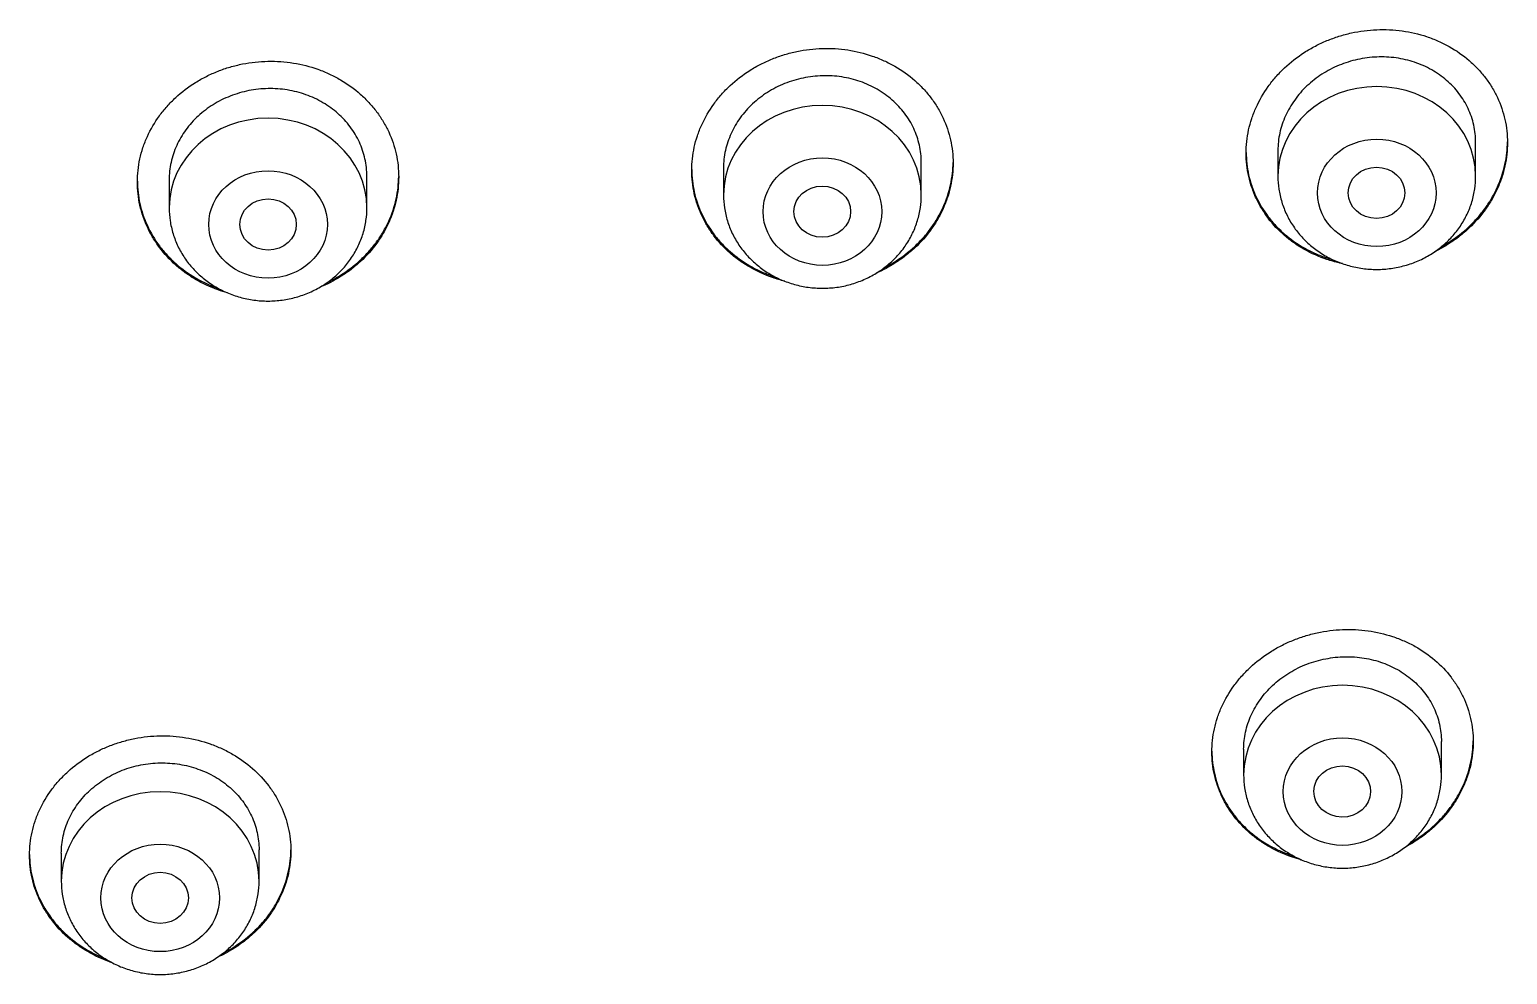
# Model space of a CAD drawing. Header units: millimetres. Extents: x 976 to 9349, y -1578 to 2211.
# Drawn here: x 2939.55 to 2941.642, y 1368.739 to 1370.078 of the extents above; entities that cross this region are included whole.
import ezdxf

# ---------------------------------------------------------------- set-up
doc = ezdxf.new("R2010")
doc.units = ezdxf.units.MM
doc.layers.add('Wbudowane', color=175, linetype='Continuous')

# ---------------------------------------------------------------- blocks, each defined once
blk = doc.blocks.new('Z$W@#21058')
for p, q in [((23.55, 137.8194), (23.55, 137.867)), ((23.27, 137.856), (23.27, 137.8194)), ((22.485, 137.8312), (22.485, 137.7928)), ((22.765, 137.7928), (22.765, 137.8386)), ((21.7, 137.8194), (21.7, 137.7746)), ((21.98, 137.7746), (21.98, 137.8192)), ((23.5015, 136.9712), (23.5015, 137.0184)), ((23.2215, 137.0076), (23.2215, 136.9712)), ((21.8273, 136.8205), (21.8273, 136.865)), ((21.5473, 136.8605), (21.5473, 136.8205))]:
    blk.add_line(p, q)
for centre in [(23.41, 137.8194), (22.625, 137.7928), (21.84, 137.7746), (23.3615, 136.9712), (21.6873, 136.8205)]:
    blk.add_ellipse(centre, major_axis=(-0.14, 0), ratio=0.906308, start_param=3.141598, end_param=6.283185)
for centre, major_axis, ratio in [((23.41, 137.7957), (-0.084, 0), 0.906308), ((21.84, 137.7509), (-0.084, 0), 0.906308), ((22.625, 137.7691), (-0.084, 0), 0.906308), ((23.4096, 137.7957), (-0.0402, 0), 0.902281), ((22.6248, 137.7691), (-0.0401, 0), 0.904923), ((21.84, 137.7509), (-0.04, 0), 0.906198), ((23.3615, 136.9475), (-0.084, 0), 0.906308), ((23.3611, 136.9476), (-0.0402, 0.0005), 0.902582), ((21.6873, 136.7969), (-0.084, 0), 0.906308), ((21.6873, 136.7969), (-0.04, 0), 0.906246)]:
    blk.add_ellipse(centre, major_axis=major_axis, ratio=ratio)
for points, knots in [([(23.225, 137.8519), (23.225, 137.863), (23.2262, 137.8739), (23.2297, 137.8902), (23.2312, 137.8956), (23.2348, 137.9062), (23.2368, 137.9116), (23.2438, 137.9271), (23.2495, 137.9369), (23.2596, 137.951), (23.2633, 137.9556), (23.271, 137.9644), (23.2751, 137.9687), (23.2879, 137.9808), (23.2972, 137.9881), (23.3124, 137.9978), (23.3177, 138.0009), (23.3283, 138.0065), (23.3392, 138.0115), (23.3506, 138.0157), (23.3621, 138.0193), (23.3681, 138.0209), (23.3859, 138.0248), (23.3979, 138.0264), (23.416, 138.0271), (23.422, 138.0271), (23.4341, 138.0265), (23.4401, 138.0259), (23.4579, 138.0235), (23.4694, 138.0208), (23.4862, 138.0152), (23.4917, 138.013), (23.5024, 138.0083), (23.5076, 138.0057), (23.5226, 137.9973), (23.532, 137.9907), (23.5449, 137.9796), (23.549, 137.9757), (23.5567, 137.9675), (23.5639, 137.9591), (23.5701, 137.9499), (23.5759, 137.9405), (23.5785, 137.9356), (23.5855, 137.9206), (23.589, 137.9103), (23.5926, 137.8943), (23.5935, 137.8889), (23.5947, 137.8779), (23.595, 137.8724), (23.595, 137.8559), (23.5938, 137.845), (23.5903, 137.8286), (23.5888, 137.8231), (23.5853, 137.8124), (23.5812, 137.802), (23.576, 137.7918), (23.5703, 137.7819), (23.5672, 137.777), (23.557, 137.7628), (23.5493, 137.7541), (23.5365, 137.7419), (23.532, 137.7381), (23.5226, 137.7307), (23.5177, 137.7272), (23.506, 137.7196), (23.4991, 137.7157), (23.492, 137.7122)], [0, 0, 0, 0, 0.046161, 0.046161, 0.069242, 0.069242, 0.092323, 0.092323, 0.138484, 0.138484, 0.161565, 0.161565, 0.184646, 0.184646, 0.230807, 0.230807, 0.253888, 0.253888, 0.276968, 0.300049, 0.300049, 0.32313, 0.32313, 0.369291, 0.369291, 0.392372, 0.392372, 0.415453, 0.415453, 0.461614, 0.461614, 0.484695, 0.484695, 0.507776, 0.507776, 0.553937, 0.553937, 0.577018, 0.577018, 0.600098, 0.623179, 0.623179, 0.64626, 0.64626, 0.692421, 0.692421, 0.715502, 0.715502, 0.738583, 0.738583, 0.784744, 0.784744, 0.807825, 0.807825, 0.830905, 0.853986, 0.853986, 0.877067, 0.877067, 0.923228, 0.923228, 0.946309, 0.946309, 0.96939, 0.96939, 1, 1, 1, 1]), ([(22.44, 137.8275), (22.44, 137.8386), (22.4412, 137.8495), (22.4447, 137.8657), (22.4462, 137.8711), (22.4497, 137.8817), (22.4518, 137.887), (22.4588, 137.9024), (22.4645, 137.9122), (22.4746, 137.9262), (22.4782, 137.9307), (22.4859, 137.9395), (22.49, 137.9436), (22.5028, 137.9556), (22.5121, 137.9628), (22.5273, 137.9724), (22.5326, 137.9754), (22.5432, 137.9808), (22.5541, 137.9858), (22.5655, 137.9898), (22.5771, 137.9933), (22.583, 137.9948), (22.6009, 137.9985), (22.6129, 137.9999), (22.6309, 138.0004), (22.637, 138.0004), (22.6491, 137.9996), (22.6551, 137.999), (22.6729, 137.9963), (22.6844, 137.9934), (22.7012, 137.9876), (22.7068, 137.9854), (22.7175, 137.9805), (22.7227, 137.9779), (22.7377, 137.9692), (22.747, 137.9626), (22.76, 137.9512), (22.7641, 137.9472), (22.7718, 137.939), (22.7789, 137.9304), (22.7852, 137.9212), (22.7909, 137.9117), (22.7935, 137.9067), (22.8005, 137.8917), (22.804, 137.8813), (22.8076, 137.8653), (22.8085, 137.8599), (22.8097, 137.8489), (22.81, 137.8434), (22.81, 137.827), (22.8088, 137.8161), (22.8053, 137.7997), (22.8038, 137.7943), (22.8003, 137.7837), (22.7962, 137.7732), (22.7911, 137.7632), (22.7854, 137.7534), (22.7822, 137.7485), (22.7721, 137.7345), (22.7644, 137.7258), (22.7516, 137.7138), (22.7471, 137.71), (22.7377, 137.7027), (22.7328, 137.6993), (22.7195, 137.6909), (22.7109, 137.6862), (22.7018, 137.6822)], [0, 0, 0, 0, 0.0458244, 0.0458244, 0.0687367, 0.0687367, 0.0916489, 0.0916489, 0.1374733, 0.1374733, 0.1603856, 0.1603856, 0.1832978, 0.1832978, 0.2291222, 0.2291222, 0.2520344, 0.2520344, 0.2749467, 0.2978589, 0.2978589, 0.3207711, 0.3207711, 0.3665955, 0.3665955, 0.3895078, 0.3895078, 0.41242, 0.41242, 0.4582444, 0.4582444, 0.4811567, 0.4811567, 0.5040689, 0.5040689, 0.5498933, 0.5498933, 0.5728055, 0.5728055, 0.5957178, 0.61863, 0.61863, 0.6415422, 0.6415422, 0.6873666, 0.6873666, 0.7102789, 0.7102789, 0.7331911, 0.7331911, 0.7790155, 0.7790155, 0.8019278, 0.8019278, 0.82484, 0.8477522, 0.8477522, 0.8706644, 0.8706644, 0.9164889, 0.9164889, 0.9394011, 0.9394011, 0.9623133, 0.9623133, 1, 1, 1, 1]), ([(21.655, 137.8111), (21.655, 137.8222), (21.6562, 137.8331), (21.6597, 137.8492), (21.6612, 137.8546), (21.6647, 137.8652), (21.6668, 137.8704), (21.6738, 137.8858), (21.6794, 137.8955), (21.6895, 137.9094), (21.6931, 137.9139), (21.7009, 137.9226), (21.705, 137.9267), (21.7178, 137.9386), (21.7271, 137.9457), (21.7423, 137.9551), (21.7475, 137.9581), (21.7582, 137.9634), (21.7691, 137.9683), (21.7804, 137.9722), (21.792, 137.9756), (21.7979, 137.9771), (21.8158, 137.9806), (21.8278, 137.9819), (21.8459, 137.9823), (21.852, 137.9821), (21.8641, 137.9813), (21.8701, 137.9806), (21.8879, 137.9777), (21.8995, 137.9747), (21.9163, 137.9688), (21.9218, 137.9665), (21.9325, 137.9615), (21.9377, 137.9588), (21.9527, 137.95), (21.9621, 137.9432), (21.975, 137.9317), (21.9791, 137.9277), (21.9868, 137.9194), (21.994, 137.9108), (22.0002, 137.9015), (22.0059, 137.8919), (22.0086, 137.887), (22.0155, 137.8718), (22.019, 137.8615), (22.0226, 137.8454), (22.0235, 137.84), (22.0247, 137.829), (22.025, 137.8235), (22.025, 137.8071), (22.0238, 137.7962), (22.0203, 137.7799), (22.0188, 137.7745), (22.0153, 137.7639), (22.0112, 137.7535), (22.0061, 137.7435), (22.0004, 137.7337), (21.9972, 137.7289), (21.9871, 137.7149), (21.9794, 137.7064), (21.9666, 137.6945), (21.9622, 137.6907), (21.9528, 137.6836), (21.9479, 137.6802), (21.9333, 137.6711), (21.9234, 137.666), (21.9129, 137.6617)], [0, 0, 0, 0, 0.045575, 0.045575, 0.068363, 0.068363, 0.091151, 0.091151, 0.136726, 0.136726, 0.159513, 0.159513, 0.182301, 0.182301, 0.227876, 0.227876, 0.250664, 0.250664, 0.273452, 0.296239, 0.296239, 0.319027, 0.319027, 0.364602, 0.364602, 0.38739, 0.38739, 0.410177, 0.410177, 0.455753, 0.455753, 0.47854, 0.47854, 0.501328, 0.501328, 0.546903, 0.546903, 0.569691, 0.569691, 0.592479, 0.615266, 0.615266, 0.638054, 0.638054, 0.683629, 0.683629, 0.706417, 0.706417, 0.729204, 0.729204, 0.77478, 0.77478, 0.797567, 0.797567, 0.820355, 0.843143, 0.843143, 0.86593, 0.86593, 0.911506, 0.911506, 0.934293, 0.934293, 0.957081, 0.957081, 1, 1, 1, 1]), ([(23.55, 137.867), (23.55, 137.8754), (23.5491, 137.8836), (23.5464, 137.8957), (23.5453, 137.8997), (23.5426, 137.9076), (23.541, 137.9115), (23.5358, 137.9228), (23.5314, 137.9299), (23.5238, 137.9399), (23.5211, 137.9432), (23.5152, 137.9494), (23.5121, 137.9523), (23.5024, 137.9607), (23.4954, 137.9656), (23.4839, 137.9721), (23.4799, 137.9741), (23.4718, 137.9777), (23.4636, 137.9809), (23.455, 137.9833), (23.4463, 137.9853), (23.4418, 137.9862), (23.4283, 137.9881), (23.4192, 137.9885), (23.4055, 137.9879), (23.401, 137.9876), (23.3918, 137.9864), (23.3872, 137.9856), (23.3738, 137.9826), (23.3651, 137.9799), (23.3524, 137.9746), (23.3482, 137.9727), (23.3401, 137.9684), (23.3362, 137.9662), (23.3248, 137.9588), (23.3177, 137.9533), (23.3046, 137.941), (23.2988, 137.9343), (23.2912, 137.9237), (23.2888, 137.9201), (23.2845, 137.9126), (23.2825, 137.9087), (23.2772, 137.8969), (23.2745, 137.8889), (23.2718, 137.8766), (23.2711, 137.8724), (23.2702, 137.864), (23.27, 137.8599), (23.27, 137.8557), (23.27, 137.8557), (23.27, 137.8557)], [0, 0, 0, 0, 0.062493, 0.062493, 0.093739, 0.093739, 0.124986, 0.124986, 0.187479, 0.187479, 0.218725, 0.218725, 0.249972, 0.249972, 0.312464, 0.312464, 0.343711, 0.343711, 0.374957, 0.406204, 0.406204, 0.43745, 0.43745, 0.499943, 0.499943, 0.531189, 0.531189, 0.562436, 0.562436, 0.624929, 0.624929, 0.656175, 0.656175, 0.687422, 0.687422, 0.749915, 0.749915, 0.812407, 0.812407, 0.843654, 0.843654, 0.8749, 0.8749, 0.937393, 0.937393, 0.96864, 0.96864, 0.999886, 0.999886, 1, 1, 1, 1]), ([(22.765, 137.8386), (22.765, 137.847), (22.7641, 137.8552), (22.7614, 137.8673), (22.7603, 137.8713), (22.7576, 137.8792), (22.7561, 137.8832), (22.7508, 137.8945), (22.7465, 137.9017), (22.7389, 137.9118), (22.7361, 137.9151), (22.7302, 137.9214), (22.7272, 137.9244), (22.7175, 137.9329), (22.7104, 137.9379), (22.6989, 137.9446), (22.695, 137.9466), (22.6869, 137.9503), (22.6786, 137.9536), (22.6701, 137.9561), (22.6613, 137.9583), (22.6568, 137.9592), (22.6433, 137.9613), (22.6342, 137.9618), (22.6205, 137.9614), (22.6159, 137.9611), (22.6068, 137.96), (22.6022, 137.9593), (22.5888, 137.9565), (22.58, 137.9539), (22.5673, 137.9488), (22.5631, 137.9468), (22.555, 137.9427), (22.5511, 137.9405), (22.5397, 137.9333), (22.5327, 137.9278), (22.5196, 137.9156), (22.5138, 137.9091), (22.5061, 137.8985), (22.5038, 137.8949), (22.4994, 137.8875), (22.4975, 137.8836), (22.4922, 137.8719), (22.4895, 137.8639), (22.4868, 137.8517), (22.4861, 137.8475), (22.4852, 137.8391), (22.485, 137.835), (22.485, 137.8308), (22.485, 137.8308), (22.485, 137.8308)], [0, 0, 0, 0, 0.062493, 0.062493, 0.093739, 0.093739, 0.124986, 0.124986, 0.187479, 0.187479, 0.218725, 0.218725, 0.249972, 0.249972, 0.312465, 0.312465, 0.343711, 0.343711, 0.374958, 0.406204, 0.406204, 0.43745, 0.43745, 0.499943, 0.499943, 0.53119, 0.53119, 0.562436, 0.562436, 0.624929, 0.624929, 0.656176, 0.656176, 0.687422, 0.687422, 0.749915, 0.749915, 0.812408, 0.812408, 0.843654, 0.843654, 0.874901, 0.874901, 0.937394, 0.937394, 0.96864, 0.96864, 0.999887, 0.999887, 1, 1, 1, 1]), ([(21.98, 137.8192), (21.98, 137.8275), (21.9791, 137.8358), (21.9764, 137.8479), (21.9753, 137.8519), (21.9726, 137.8598), (21.9711, 137.8637), (21.9658, 137.8752), (21.9615, 137.8824), (21.9539, 137.8926), (21.9511, 137.8959), (21.9453, 137.9022), (21.9422, 137.9053), (21.9325, 137.9139), (21.9255, 137.919), (21.914, 137.9257), (21.91, 137.9278), (21.9019, 137.9316), (21.8937, 137.9349), (21.8851, 137.9376), (21.8763, 137.9398), (21.8718, 137.9408), (21.8583, 137.9429), (21.8492, 137.9436), (21.8355, 137.9433), (21.8309, 137.943), (21.8218, 137.9421), (21.8172, 137.9414), (21.8037, 137.9387), (21.795, 137.9361), (21.7823, 137.9311), (21.7781, 137.9293), (21.77, 137.9252), (21.7661, 137.923), (21.7547, 137.9159), (21.7476, 137.9105), (21.7345, 137.8985), (21.7287, 137.8919), (21.7211, 137.8815), (21.7188, 137.8779), (21.7144, 137.8705), (21.7124, 137.8666), (21.7072, 137.855), (21.7045, 137.847), (21.7018, 137.8348), (21.7011, 137.8306), (21.7002, 137.8223), (21.7, 137.8181), (21.7, 137.814), (21.7, 137.814), (21.7, 137.8139)], [0, 0, 0, 0, 0.062493, 0.062493, 0.093739, 0.093739, 0.124986, 0.124986, 0.187479, 0.187479, 0.218725, 0.218725, 0.249972, 0.249972, 0.312465, 0.312465, 0.343711, 0.343711, 0.374958, 0.406204, 0.406204, 0.437451, 0.437451, 0.499943, 0.499943, 0.53119, 0.53119, 0.562436, 0.562436, 0.624929, 0.624929, 0.656176, 0.656176, 0.687422, 0.687422, 0.749915, 0.749915, 0.812408, 0.812408, 0.843655, 0.843655, 0.874901, 0.874901, 0.937394, 0.937394, 0.96864, 0.96864, 0.999887, 0.999887, 1, 1, 1, 1]), ([(23.5015, 137.7193), (23.5053, 137.7214), (23.509, 137.7237), (23.5226, 137.7325), (23.532, 137.7398), (23.5449, 137.752), (23.549, 137.7563), (23.5567, 137.765), (23.5639, 137.7741), (23.5701, 137.7838), (23.5759, 137.7937), (23.5785, 137.7989), (23.5855, 137.8144), (23.589, 137.825), (23.5926, 137.8413), (23.5935, 137.8468), (23.5947, 137.8576), (23.595, 137.8627), (23.595, 137.8679)], [0, 0, 0, 0, 0.067604, 0.067604, 0.255225, 0.255225, 0.349035, 0.349035, 0.442846, 0.536656, 0.536656, 0.630467, 0.630467, 0.818088, 0.818088, 0.911898, 0.911898, 1, 1, 1, 1]), ([(23.225, 137.8529), (23.2251, 137.8422), (23.2263, 137.8317), (23.2297, 137.816), (23.2312, 137.8108), (23.2348, 137.8004), (23.2368, 137.7952), (23.2438, 137.7802), (23.2495, 137.7708), (23.2596, 137.7575), (23.2633, 137.7532), (23.271, 137.745), (23.2751, 137.7411), (23.2879, 137.73), (23.2972, 137.7234), (23.3124, 137.7149), (23.3177, 137.7122), (23.3283, 137.7075), (23.3366, 137.7043), (23.3452, 137.7016), (23.3482, 137.7008)], [0, 0, 0, 0, 0.155387, 0.155387, 0.235637, 0.235637, 0.315887, 0.315887, 0.476388, 0.476388, 0.556638, 0.556638, 0.636889, 0.636889, 0.797389, 0.797389, 0.877639, 0.877639, 0.95789, 1, 1, 1, 1]), ([(23.3613, 137.6955), (23.3598, 137.6958), (23.3582, 137.6961), (23.3508, 137.6978), (23.3451, 137.6995), (23.3283, 137.7051), (23.3176, 137.7098), (23.3026, 137.7183), (23.2977, 137.7214), (23.2882, 137.728), (23.2837, 137.7315), (23.2709, 137.7426), (23.2632, 137.7507), (23.253, 137.764), (23.2499, 137.7687), (23.2441, 137.7782), (23.2389, 137.7878), (23.2349, 137.798), (23.2313, 137.8083), (23.2298, 137.8137), (23.2262, 137.8298), (23.225, 137.8408), (23.225, 137.8519)], [0, 0, 0, 0, 0.0203005, 0.0203005, 0.095662, 0.095662, 0.246385, 0.246385, 0.3217465, 0.3217465, 0.397108, 0.397108, 0.547831, 0.547831, 0.6231925, 0.6231925, 0.698554, 0.7739155, 0.7739155, 0.849277, 0.849277, 1, 1, 1, 1]), ([(22.44, 137.8286), (22.4401, 137.8178), (22.4413, 137.8073), (22.4447, 137.7917), (22.4462, 137.7864), (22.4497, 137.776), (22.4518, 137.7708), (22.4588, 137.7557), (22.4645, 137.7462), (22.4746, 137.7328), (22.4782, 137.7285), (22.4859, 137.7202), (22.49, 137.7162), (22.5028, 137.705), (22.5121, 137.6983), (22.5273, 137.6895), (22.5326, 137.6868), (22.5432, 137.682), (22.5501, 137.6792), (22.5572, 137.6768), (22.5586, 137.6764)], [0, 0, 0, 0, 0.158745, 0.158745, 0.240727, 0.240727, 0.32271, 0.32271, 0.486675, 0.486675, 0.568657, 0.568657, 0.650639, 0.650639, 0.814604, 0.814604, 0.896586, 0.896586, 0.978569, 1, 1, 1, 1]), ([(22.5716, 137.6706), (22.5716, 137.6706), (22.5716, 137.6706), (22.5658, 137.672), (22.56, 137.6737), (22.5432, 137.6796), (22.5326, 137.6844), (22.5175, 137.6931), (22.5126, 137.6962), (22.5031, 137.703), (22.4986, 137.7065), (22.4858, 137.7178), (22.4781, 137.726), (22.468, 137.7394), (22.4648, 137.7441), (22.4591, 137.7536), (22.4539, 137.7634), (22.4498, 137.7736), (22.4463, 137.784), (22.4448, 137.7893), (22.4412, 137.8055), (22.44, 137.8164), (22.44, 137.8275)], [0, 0, 0, 0, 0.000054, 0.000054, 0.076973, 0.076973, 0.230811, 0.230811, 0.30773, 0.30773, 0.384649, 0.384649, 0.538487, 0.538487, 0.615406, 0.615406, 0.692324, 0.769243, 0.769243, 0.846162, 0.846162, 1, 1, 1, 1]), ([(22.7121, 137.6893), (22.7175, 137.692), (22.7227, 137.695), (22.7377, 137.7045), (22.747, 137.7117), (22.76, 137.7238), (22.7641, 137.728), (22.7718, 137.7367), (22.7789, 137.7456), (22.7852, 137.7552), (22.7909, 137.7651), (22.7935, 137.7702), (22.8005, 137.7856), (22.804, 137.7962), (22.8076, 137.8124), (22.8085, 137.8179), (22.8097, 137.8286), (22.81, 137.8338), (22.81, 137.8389)], [0, 0, 0, 0, 0.091398, 0.091398, 0.27423, 0.27423, 0.365646, 0.365646, 0.457063, 0.548479, 0.548479, 0.639895, 0.639895, 0.822727, 0.822727, 0.914143, 0.914143, 1, 1, 1, 1]), ([(21.655, 137.8121), (21.6551, 137.8014), (21.6563, 137.7909), (21.6597, 137.7752), (21.6612, 137.7699), (21.6647, 137.7595), (21.6668, 137.7543), (21.6738, 137.7392), (21.6794, 137.7296), (21.6895, 137.7161), (21.6931, 137.7118), (21.7009, 137.7034), (21.705, 137.6994), (21.7178, 137.688), (21.7271, 137.6812), (21.7423, 137.6723), (21.7475, 137.6696), (21.7582, 137.6646), (21.7639, 137.6623), (21.7698, 137.6602), (21.7701, 137.6601)], [0, 0, 0, 0, 0.1615167, 0.1615167, 0.2449294, 0.2449294, 0.3283421, 0.3283421, 0.4951674, 0.4951674, 0.5785801, 0.5785801, 0.6619927, 0.6619927, 0.8288181, 0.8288181, 0.9122307, 0.9122307, 0.9956434, 1, 1, 1, 1]), ([(21.7827, 137.654), (21.7782, 137.6552), (21.7737, 137.6567), (21.7581, 137.6622), (21.7475, 137.6672), (21.7324, 137.676), (21.7275, 137.6792), (21.7181, 137.686), (21.7136, 137.6896), (21.7008, 137.701), (21.6931, 137.7093), (21.683, 137.7228), (21.6798, 137.7275), (21.6741, 137.7371), (21.6689, 137.7469), (21.6648, 137.7571), (21.6613, 137.7675), (21.6598, 137.7728), (21.6562, 137.789), (21.655, 137.8), (21.655, 137.8111)], [0, 0, 0, 0, 0.060965, 0.060965, 0.217471, 0.217471, 0.295724, 0.295724, 0.373977, 0.373977, 0.530483, 0.530483, 0.608736, 0.608736, 0.686988, 0.765241, 0.765241, 0.843494, 0.843494, 1, 1, 1, 1]), ([(21.9238, 137.6687), (21.9249, 137.6692), (21.926, 137.6698), (21.9325, 137.673), (21.9377, 137.6759), (21.9527, 137.6853), (21.9621, 137.6924), (21.975, 137.7044), (21.9791, 137.7085), (21.9868, 137.7172), (21.994, 137.7261), (22.0002, 137.7356), (22.0059, 137.7454), (22.0086, 137.7504), (22.0155, 137.7658), (22.019, 137.7763), (22.0226, 137.7925), (22.0235, 137.798), (22.0247, 137.8087), (22.025, 137.8139), (22.025, 137.819)], [0, 0, 0, 0, 0.018737, 0.018737, 0.108439, 0.108439, 0.287842, 0.287842, 0.377543, 0.377543, 0.467244, 0.556946, 0.556946, 0.646647, 0.646647, 0.82605, 0.82605, 0.915751, 0.915751, 1, 1, 1, 1]), ([(23.27, 137.8194), (23.27, 137.8126), (23.2709, 137.8012), (23.2751, 137.7823), (23.282, 137.7648), (23.2915, 137.748), (23.3035, 137.7329), (23.3177, 137.7194), (23.3337, 137.708), (23.3514, 137.6988), (23.3703, 137.6922), (23.39, 137.6881), (23.4101, 137.6868), (23.4303, 137.6882), (23.45, 137.6923), (23.4689, 137.699), (23.4865, 137.7082), (23.5026, 137.7196), (23.5168, 137.7332), (23.5287, 137.7484), (23.5382, 137.7652), (23.5451, 137.7827), (23.5491, 137.8015), (23.55, 137.8128), (23.55, 137.8194)], [0, 0, 0, 0, 0.043723, 0.08855, 0.133515, 0.178674, 0.224062, 0.269684, 0.315523, 0.361546, 0.407709, 0.453968, 0.500279, 0.546601, 0.592892, 0.639107, 0.685199, 0.73112, 0.776832, 0.822308, 0.867548, 0.912577, 0.957444, 1, 1, 1, 1]), ([(22.485, 137.7928), (22.485, 137.786), (22.4859, 137.7746), (22.4901, 137.7556), (22.497, 137.7382), (22.5065, 137.7214), (22.5185, 137.7063), (22.5327, 137.6928), (22.5487, 137.6814), (22.5664, 137.6722), (22.5853, 137.6656), (22.605, 137.6615), (22.6251, 137.6602), (22.6453, 137.6615), (22.665, 137.6656), (22.6839, 137.6723), (22.7015, 137.6815), (22.7176, 137.693), (22.7318, 137.7065), (22.7437, 137.7217), (22.7532, 137.7386), (22.7601, 137.7561), (22.7641, 137.7749), (22.765, 137.7862), (22.765, 137.7928)], [0, 0, 0, 0, 0.043723, 0.08855, 0.133515, 0.178674, 0.224062, 0.269684, 0.315523, 0.361546, 0.407709, 0.453968, 0.500279, 0.546601, 0.592892, 0.639107, 0.685199, 0.73112, 0.776832, 0.822308, 0.867548, 0.912577, 0.957444, 1, 1, 1, 1]), ([(21.7, 137.7746), (21.7, 137.7678), (21.7009, 137.7564), (21.7051, 137.7375), (21.712, 137.72), (21.7215, 137.7032), (21.7335, 137.6881), (21.7477, 137.6746), (21.7637, 137.6632), (21.7814, 137.6541), (21.8003, 137.6474), (21.82, 137.6433), (21.8401, 137.642), (21.8603, 137.6434), (21.88, 137.6475), (21.8989, 137.6542), (21.9165, 137.6634), (21.9326, 137.6748), (21.9468, 137.6884), (21.9587, 137.7036), (21.9682, 137.7204), (21.9751, 137.7379), (21.9791, 137.7567), (21.98, 137.768), (21.98, 137.7746)], [0, 0, 0, 0, 0.043723, 0.08855, 0.133515, 0.178674, 0.224062, 0.269684, 0.315523, 0.361546, 0.407709, 0.453968, 0.500279, 0.546601, 0.592892, 0.639107, 0.685199, 0.73112, 0.776832, 0.822308, 0.867548, 0.912577, 0.957444, 1, 1, 1, 1]), ([(23.1765, 137.0037), (23.1765, 137.0147), (23.1777, 137.0256), (23.1812, 137.0417), (23.1827, 137.047), (23.1862, 137.0576), (23.1883, 137.0629), (23.1953, 137.0783), (23.201, 137.088), (23.2111, 137.102), (23.2148, 137.1065), (23.2225, 137.1153), (23.2266, 137.1195), (23.2394, 137.1314), (23.2488, 137.1387), (23.264, 137.1484), (23.2692, 137.1514), (23.2799, 137.1569), (23.2908, 137.1619), (23.3022, 137.166), (23.3138, 137.1696), (23.3197, 137.1712), (23.3376, 137.175), (23.3495, 137.1765), (23.3676, 137.1772), (23.3737, 137.1772), (23.3858, 137.1766), (23.3918, 137.1761), (23.4095, 137.1736), (23.421, 137.1709), (23.4378, 137.1654), (23.4433, 137.1632), (23.454, 137.1585), (23.4592, 137.156), (23.4742, 137.1476), (23.4835, 137.1411), (23.5008, 137.1263), (23.5085, 137.1183), (23.5185, 137.1052), (23.5216, 137.1007), (23.5274, 137.0913), (23.53, 137.0865), (23.537, 137.0716), (23.5405, 137.0614), (23.5441, 137.0456), (23.545, 137.0402), (23.5462, 137.0293), (23.5465, 137.0239), (23.5465, 137.0076), (23.5453, 136.9968), (23.5418, 136.9805), (23.5403, 136.9751), (23.5367, 136.9645), (23.5327, 136.9542), (23.5275, 136.9441), (23.5218, 136.9343), (23.5186, 136.9295), (23.5085, 136.9154), (23.5008, 136.9067), (23.488, 136.8947), (23.4835, 136.8908), (23.474, 136.8835), (23.4691, 136.8801), (23.4594, 136.8738), (23.4545, 136.871), (23.4495, 136.8684)], [0, 0, 0, 0, 0.046574, 0.046574, 0.06986, 0.06986, 0.093147, 0.093147, 0.139721, 0.139721, 0.163007, 0.163007, 0.186294, 0.186294, 0.232868, 0.232868, 0.256154, 0.256154, 0.279441, 0.302728, 0.302728, 0.326015, 0.326015, 0.372588, 0.372588, 0.395875, 0.395875, 0.419162, 0.419162, 0.465735, 0.465735, 0.489022, 0.489022, 0.512309, 0.512309, 0.558883, 0.558883, 0.605456, 0.605456, 0.628743, 0.628743, 0.65203, 0.65203, 0.698603, 0.698603, 0.72189, 0.72189, 0.745177, 0.745177, 0.79175, 0.79175, 0.815037, 0.815037, 0.838324, 0.861611, 0.861611, 0.884897, 0.884897, 0.931471, 0.931471, 0.954758, 0.954758, 0.978044, 0.978044, 1, 1, 1, 1]), ([(23.2215, 137.0074), (23.2215, 137.0156), (23.2224, 137.0237), (23.2251, 137.036), (23.2262, 137.0401), (23.2289, 137.0481), (23.2319, 137.056), (23.2359, 137.0635), (23.2402, 137.071), (23.2426, 137.0746), (23.2503, 137.0853), (23.2561, 137.0918), (23.2658, 137.1009), (23.2692, 137.1038), (23.2763, 137.1093), (23.28, 137.1119), (23.2915, 137.1192), (23.2995, 137.1234), (23.3122, 137.1286), (23.3166, 137.1301), (23.3254, 137.1329), (23.3298, 137.134), (23.3432, 137.1369), (23.3523, 137.1381), (23.3707, 137.1388), (23.3798, 137.1384), (23.3932, 137.1365), (23.3976, 137.1357), (23.4064, 137.1337), (23.4108, 137.1325), (23.4235, 137.1282), (23.4315, 137.1247), (23.4429, 137.1184), (23.4466, 137.1161), (23.4537, 137.1111), (23.4571, 137.1085), (23.4668, 137.1002), (23.4726, 137.0941), (23.4803, 137.0842), (23.4827, 137.0807), (23.487, 137.0736), (23.4909, 137.0663), (23.494, 137.0588), (23.4967, 137.051), (23.4978, 137.047), (23.5006, 137.0349), (23.5015, 137.0267), (23.5015, 137.0184)], [0, 0, 0, 0, 0.062406, 0.062406, 0.093659, 0.093659, 0.124912, 0.156165, 0.156165, 0.187418, 0.187418, 0.249925, 0.249925, 0.281178, 0.281178, 0.312431, 0.312431, 0.374937, 0.374937, 0.40619, 0.40619, 0.437443, 0.437443, 0.49995, 0.49995, 0.562456, 0.562456, 0.593709, 0.593709, 0.624962, 0.624962, 0.687469, 0.687469, 0.718722, 0.718722, 0.749975, 0.749975, 0.812481, 0.812481, 0.843734, 0.843734, 0.874987, 0.906241, 0.906241, 0.937494, 0.937494, 1, 1, 1, 1]), ([(21.5023, 136.8574), (21.5023, 136.8684), (21.5035, 136.8792), (21.507, 136.8952), (21.5085, 136.9005), (21.512, 136.9109), (21.5141, 136.9162), (21.5211, 136.9314), (21.5268, 136.941), (21.5368, 136.9547), (21.5405, 136.9591), (21.5482, 136.9677), (21.5523, 136.9718), (21.5651, 136.9835), (21.5744, 136.9905), (21.5896, 136.9999), (21.5949, 137.0028), (21.6055, 137.0081), (21.6165, 137.0129), (21.6278, 137.0167), (21.6394, 137.0201), (21.6453, 137.0215), (21.6632, 137.025), (21.6752, 137.0263), (21.6933, 137.0266), (21.6994, 137.0264), (21.7115, 137.0256), (21.7175, 137.0248), (21.7353, 137.022), (21.7469, 137.019), (21.7636, 137.0131), (21.7692, 137.0108), (21.7799, 137.0059), (21.7851, 137.0032), (21.8001, 136.9944), (21.8094, 136.9877), (21.8267, 136.9726), (21.8344, 136.9643), (21.8444, 136.951), (21.8475, 136.9464), (21.8533, 136.9369), (21.8559, 136.932), (21.8629, 136.917), (21.8664, 136.9068), (21.8699, 136.8909), (21.8708, 136.8855), (21.872, 136.8746), (21.8723, 136.8692), (21.8723, 136.853), (21.8712, 136.8422), (21.8676, 136.8261), (21.8661, 136.8207), (21.8626, 136.8102), (21.8585, 136.8), (21.8534, 136.7901), (21.8477, 136.7804), (21.8446, 136.7757), (21.8344, 136.7618), (21.8267, 136.7533), (21.8139, 136.7416), (21.8095, 136.7379), (21.8, 136.7308), (21.7951, 136.7275), (21.7832, 136.7201), (21.776, 136.7163), (21.7685, 136.7129)], [0, 0, 0, 0, 0.046108, 0.046108, 0.069162, 0.069162, 0.092216, 0.092216, 0.138324, 0.138324, 0.161378, 0.161378, 0.184433, 0.184433, 0.230541, 0.230541, 0.253595, 0.253595, 0.276649, 0.299703, 0.299703, 0.322757, 0.322757, 0.368865, 0.368865, 0.391919, 0.391919, 0.414973, 0.414973, 0.461081, 0.461081, 0.484135, 0.484135, 0.507189, 0.507189, 0.553298, 0.553298, 0.599406, 0.599406, 0.62246, 0.62246, 0.645514, 0.645514, 0.691622, 0.691622, 0.714676, 0.714676, 0.73773, 0.73773, 0.783838, 0.783838, 0.806892, 0.806892, 0.829946, 0.853, 0.853, 0.876054, 0.876054, 0.922163, 0.922163, 0.945217, 0.945217, 0.968271, 0.968271, 1, 1, 1, 1]), ([(23.4568, 136.8743), (23.4592, 136.8757), (23.4616, 136.8772), (23.474, 136.8851), (23.4834, 136.8923), (23.4964, 136.9045), (23.5005, 136.9087), (23.5082, 136.9174), (23.5154, 136.9264), (23.5216, 136.9359), (23.5273, 136.9458), (23.53, 136.9509), (23.537, 136.9663), (23.5405, 136.9768), (23.5441, 136.993), (23.545, 136.9984), (23.5462, 137.0091), (23.5464, 137.0143), (23.5465, 137.0195)], [0, 0, 0, 0, 0.0452648, 0.0452648, 0.2371848, 0.2371848, 0.3331447, 0.3331447, 0.4291047, 0.5250647, 0.5250647, 0.6210247, 0.6210247, 0.8129447, 0.8129447, 0.9089047, 0.9089047, 1, 1, 1, 1]), ([(21.5473, 136.8602), (21.5473, 136.8684), (21.5482, 136.8765), (21.5509, 136.8887), (21.552, 136.8928), (21.5547, 136.9007), (21.5577, 136.9085), (21.5616, 136.9159), (21.5659, 136.9232), (21.5683, 136.9268), (21.576, 136.9373), (21.5818, 136.9437), (21.5915, 136.9526), (21.5949, 136.9554), (21.602, 136.9608), (21.6057, 136.9633), (21.6171, 136.9703), (21.6252, 136.9743), (21.6379, 136.9793), (21.6423, 136.9808), (21.6511, 136.9833), (21.6555, 136.9844), (21.6689, 136.987), (21.678, 136.988), (21.6919, 136.9882), (21.6965, 136.9881), (21.7056, 136.9874), (21.7146, 136.9864), (21.7234, 136.9846), (21.7322, 136.9823), (21.7366, 136.981), (21.7493, 136.9765), (21.7574, 136.9728), (21.7688, 136.9662), (21.7725, 136.9638), (21.7796, 136.9586), (21.783, 136.9559), (21.7927, 136.9474), (21.7985, 136.9412), (21.8062, 136.9311), (21.8086, 136.9275), (21.8129, 136.9204), (21.8168, 136.913), (21.8199, 136.9054), (21.8226, 136.8976), (21.8237, 136.8936), (21.8264, 136.8814), (21.8273, 136.8733), (21.8273, 136.865)], [0, 0, 0, 0, 0.062396, 0.062396, 0.09365, 0.09365, 0.124903, 0.156157, 0.156157, 0.18741, 0.18741, 0.249917, 0.249917, 0.28117, 0.28117, 0.312424, 0.312424, 0.374931, 0.374931, 0.406184, 0.406184, 0.437438, 0.437438, 0.499945, 0.499945, 0.531198, 0.531198, 0.562452, 0.593705, 0.593705, 0.624958, 0.624958, 0.687465, 0.687465, 0.718719, 0.718719, 0.749972, 0.749972, 0.812479, 0.812479, 0.843733, 0.843733, 0.874986, 0.90624, 0.90624, 0.937493, 0.937493, 1, 1, 1, 1]), ([(23.1765, 137.0047), (23.1766, 136.9941), (23.1778, 136.9836), (23.1812, 136.9681), (23.1827, 136.9629), (23.1862, 136.9526), (23.1883, 136.9475), (23.1953, 136.9327), (23.201, 136.9234), (23.2111, 136.9102), (23.2147, 136.9059), (23.2224, 136.8978), (23.2265, 136.8939), (23.2393, 136.8829), (23.2486, 136.8764), (23.2638, 136.8679), (23.269, 136.8653), (23.2797, 136.8606), (23.2859, 136.8582), (23.2922, 136.8562), (23.293, 136.8559)], [0, 0, 0, 0, 0.160656, 0.160656, 0.243446, 0.243446, 0.326237, 0.326237, 0.491819, 0.491819, 0.57461, 0.57461, 0.657401, 0.657401, 0.822983, 0.822983, 0.905774, 0.905774, 0.988565, 1, 1, 1, 1]), ([(23.3032, 136.851), (23.299, 136.8521), (23.2949, 136.8533), (23.2796, 136.8584), (23.269, 136.863), (23.2539, 136.8715), (23.2491, 136.8745), (23.2396, 136.8811), (23.2351, 136.8846), (23.2223, 136.8955), (23.2146, 136.9036), (23.2045, 136.9168), (23.2013, 136.9214), (23.1956, 136.9308), (23.1904, 136.9404), (23.1863, 136.9504), (23.1828, 136.9607), (23.1813, 136.9659), (23.1777, 136.9819), (23.1765, 136.9927), (23.1765, 137.0037)], [0, 0, 0, 0, 0.05723, 0.05723, 0.214358, 0.214358, 0.292922, 0.292922, 0.371486, 0.371486, 0.528615, 0.528615, 0.607179, 0.607179, 0.685743, 0.764307, 0.764307, 0.842872, 0.842872, 1, 1, 1, 1]), ([(23.2215, 136.9712), (23.2215, 136.9644), (23.2224, 136.953), (23.2266, 136.9341), (23.2335, 136.9166), (23.243, 136.8998), (23.255, 136.8847), (23.2691, 136.8712), (23.2852, 136.8598), (23.3029, 136.8506), (23.3218, 136.844), (23.3415, 136.8399), (23.3616, 136.8386), (23.3817, 136.84), (23.4015, 136.8441), (23.4203, 136.8508), (23.438, 136.86), (23.4541, 136.8714), (23.4682, 136.885), (23.4802, 136.9002), (23.4897, 136.917), (23.4966, 136.9345), (23.5006, 136.9533), (23.5015, 136.9646), (23.5015, 136.9712)], [0, 0, 0, 0, 0.043723, 0.08855, 0.133515, 0.178674, 0.224062, 0.269684, 0.315523, 0.361546, 0.407709, 0.453968, 0.500279, 0.546601, 0.592892, 0.639107, 0.685199, 0.73112, 0.776832, 0.822308, 0.867548, 0.912577, 0.957444, 1, 1, 1, 1]), ([(21.7771, 136.7191), (21.7815, 136.7214), (21.7858, 136.7238), (21.8, 136.7325), (21.8094, 136.7396), (21.8223, 136.7514), (21.8264, 136.7555), (21.8341, 136.764), (21.8413, 136.7728), (21.8475, 136.7822), (21.8532, 136.7919), (21.8559, 136.7969), (21.8629, 136.8121), (21.8664, 136.8225), (21.8699, 136.8386), (21.8708, 136.844), (21.872, 136.8546), (21.8723, 136.8597), (21.8723, 136.8648)], [0, 0, 0, 0, 0.077205, 0.077205, 0.26284, 0.26284, 0.355657, 0.355657, 0.448475, 0.541293, 0.541293, 0.63411, 0.63411, 0.819746, 0.819746, 0.912563, 0.912563, 1, 1, 1, 1]), ([(21.5023, 136.8585), (21.5024, 136.8479), (21.5036, 136.8375), (21.507, 136.822), (21.5085, 136.8167), (21.512, 136.8064), (21.5141, 136.8012), (21.5211, 136.7863), (21.5267, 136.7768), (21.5368, 136.7635), (21.5404, 136.7591), (21.5482, 136.7508), (21.5522, 136.7469), (21.565, 136.7356), (21.5743, 136.7289), (21.5895, 136.7201), (21.5947, 136.7173), (21.603, 136.7135), (21.6059, 136.7123), (21.6089, 136.7111)], [0, 0, 0, 0, 0.168701, 0.168701, 0.255823, 0.255823, 0.342946, 0.342946, 0.51719, 0.51719, 0.604313, 0.604313, 0.691435, 0.691435, 0.865679, 0.865679, 0.952802, 0.952802, 1, 1, 1, 1]), ([(21.6188, 136.7053), (21.6181, 136.7055), (21.6173, 136.7058), (21.6054, 136.71), (21.5948, 136.7149), (21.5797, 136.7237), (21.5748, 136.7268), (21.5654, 136.7336), (21.5609, 136.7372), (21.548, 136.7484), (21.5404, 136.7567), (21.5303, 136.7701), (21.5271, 136.7747), (21.5214, 136.7842), (21.5162, 136.7939), (21.5121, 136.804), (21.5086, 136.8143), (21.5071, 136.8196), (21.5035, 136.8356), (21.5023, 136.8465), (21.5023, 136.8574)], [0, 0, 0, 0, 0.010775, 0.010775, 0.175646, 0.175646, 0.258081, 0.258081, 0.340517, 0.340517, 0.505387, 0.505387, 0.587823, 0.587823, 0.670258, 0.752694, 0.752694, 0.835129, 0.835129, 1, 1, 1, 1]), ([(21.5473, 136.8205), (21.5473, 136.8138), (21.5482, 136.8024), (21.5524, 136.7834), (21.5593, 136.766), (21.5688, 136.7492), (21.5808, 136.7341), (21.595, 136.7206), (21.6111, 136.7092), (21.6287, 136.7), (21.6476, 136.6934), (21.6673, 136.6893), (21.6874, 136.688), (21.7076, 136.6893), (21.7273, 136.6934), (21.7462, 136.7001), (21.7638, 136.7093), (21.7799, 136.7208), (21.7941, 136.7343), (21.806, 136.7495), (21.8155, 136.7664), (21.8224, 136.7839), (21.8264, 136.8027), (21.8273, 136.814), (21.8273, 136.8205)], [0, 0, 0, 0, 0.043723, 0.08855, 0.133515, 0.178674, 0.224062, 0.269684, 0.315523, 0.361546, 0.407709, 0.453968, 0.500279, 0.546601, 0.592892, 0.639107, 0.685199, 0.73112, 0.776832, 0.822308, 0.867548, 0.912577, 0.957444, 1, 1, 1, 1])]:
    blk.add_open_spline(points, degree=3, knots=knots)

msp = doc.modelspace()

# ---------------------------------------------------------------- block references
at = {"layer": 'Wbudowane'}
msp.add_blockref('Z$W@#21058', (2918.0473, 1232.0506), dxfattribs=at)

doc.saveas('drawing.dxf')
